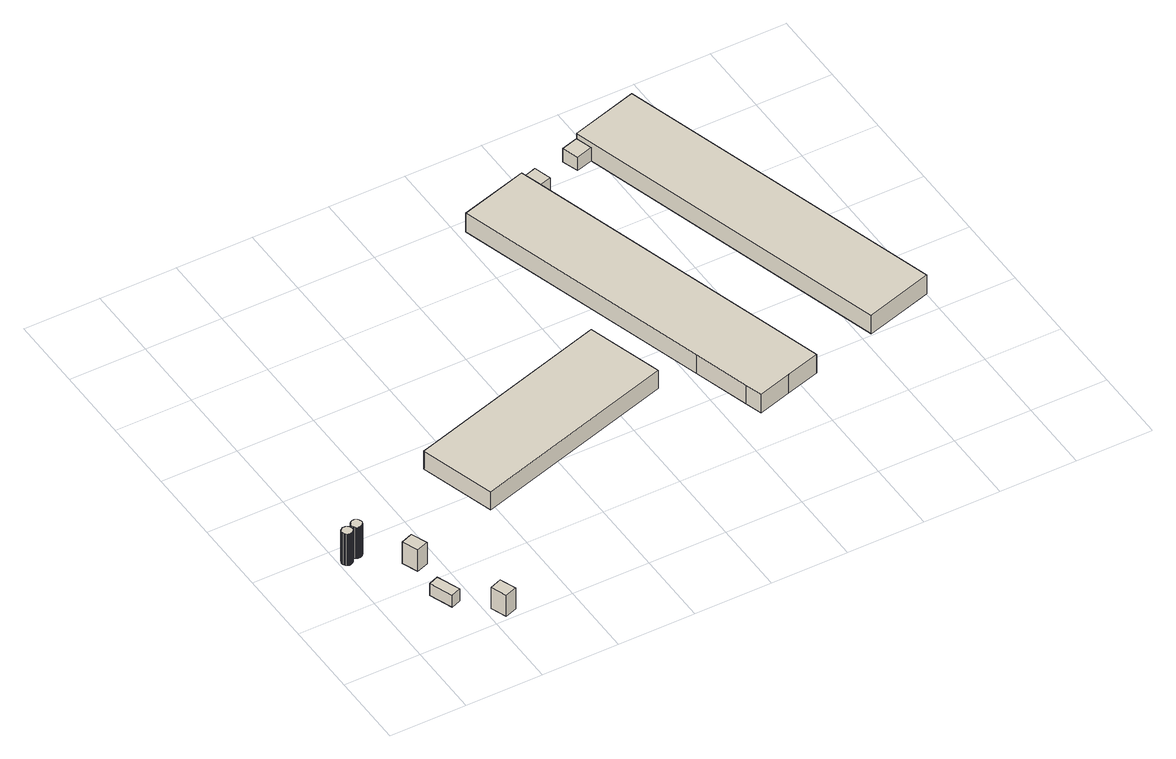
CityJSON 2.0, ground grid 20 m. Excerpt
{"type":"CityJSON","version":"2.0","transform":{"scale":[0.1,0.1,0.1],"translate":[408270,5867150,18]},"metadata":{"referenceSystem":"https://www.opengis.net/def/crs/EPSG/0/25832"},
"CityObjects":{
"building1":{"type":"Building","attributes":{"name":"Silos","Gemeindeschluessel":"03454033","AbsoluteHoehe":"18.555","MittlereTraufHoehe":"28.007","Firsthoehe":"28.007","function":"51003_1201","roofType":"1000","measuredHeight":9.45},"address":[{"country":"Germany","locality":"Lorup"}],"geometry":[{"type":"MultiSurface","lod":"1","boundaries":[[[0,1,2,3,4,5,6,7,8,9,10,11,12,13,14,15,16,17,18,19,20,21,22,23,24,25,26,27,28,29,30,31,32,33,34,35,36,37,38,39,40,41]],[[42,43,44,45,46,47,48,49,50,51,52,53,54,55,56,57,58,59,60,61,62,63,64,65,66,67,68,69,70,71,72,73,74,75,76,77,78,79,80,81,82,83]],[[42,83,41,40]],[[43,42,40,39]],[[44,43,39,38]],[[45,44,38,37]],[[46,45,37,36]],[[47,46,36,35]],[[48,47,35,34]],[[49,48,34,33]],[[50,49,33,32]],[[51,50,32,31]],[[52,51,31,30]],[[53,52,30,29]],[[54,53,29,28]],[[55,54,28,27]],[[56,55,27,26]],[[57,56,26,25]],[[58,57,25,24]],[[59,58,24,23]],[[60,59,23,22]],[[61,60,22,21]],[[62,61,21,20]],[[63,62,20,19]],[[64,63,19,18]],[[65,64,18,17]],[[66,65,17,16]],[[67,66,16,15]],[[68,67,15,14]],[[69,68,14,13]],[[70,69,13,12]],[[71,70,12,11]],[[72,71,11,10]],[[73,72,10,9]],[[74,73,9,8]],[[75,74,8,7]],[[76,75,7,6]],[[77,76,6,5]],[[78,77,5,4]],[[79,78,4,3]],[[80,79,3,2]],[[81,80,2,1]],[[82,81,1,0]],[[83,82,0,41]]]}]},
"building2":{"type":"Building","attributes":{"Gemeindeschluessel":"03454033","AbsoluteHoehe":"18.59","MittlereTraufHoehe":"27.999","Firsthoehe":"27.999","function":"51003_1201","roofType":"1000","measuredHeight":9.41},"address":[{"country":"Germany","locality":"Lorup"}],"geometry":[{"type":"MultiSurface","lod":"1","boundaries":[[[84,85,86,87,88,89,90,91,92,93,94,95,96,97,98,99,100,101,102,103,104,105,106,107,108,109,110,111,112,113,114,115,116,117,118,119,120,121,122,123,124,125]],[[126,127,128,129,130,131,132,133,134,135,136,137,138,139,140,141,142,143,144,145,146,147,148,149,150,151,152,153,154,155,156,157,158,159,160,161,162,163,164,165,166,167]],[[126,167,125,124]],[[127,126,124,123]],[[128,127,123,122]],[[129,128,122,121]],[[130,129,121,120]],[[131,130,120,119]],[[132,131,119,118]],[[133,132,118,117]],[[134,133,117,116]],[[135,134,116,115]],[[136,135,115,114]],[[137,136,114,113]],[[138,137,113,112]],[[139,138,112,111]],[[140,139,111,110]],[[141,140,110,109]],[[142,141,109,108]],[[143,142,108,107]],[[144,143,107,106]],[[145,144,106,105]],[[146,145,105,104]],[[147,146,104,103]],[[148,147,103,102]],[[149,148,102,101]],[[150,149,101,100]],[[151,150,100,99]],[[152,151,99,98]],[[153,152,98,97]],[[154,153,97,96]],[[155,154,96,95]],[[156,155,95,94]],[[157,156,94,93]],[[158,157,93,92]],[[159,158,92,91]],[[160,159,91,90]],[[161,160,90,89]],[[162,161,89,88]],[[163,162,88,87]],[[164,163,87,86]],[[165,164,86,85]],[[166,165,85,84]],[[167,166,84,125]]]}]},
"building3":{"type":"Building","attributes":{"Gemeindeschluessel":"03454033","AbsoluteHoehe":"18.849","MittlereTraufHoehe":"21.83","Firsthoehe":"22.905","function":"51009_1610","roofType":"3100","measuredHeight":4.06},"address":[{"country":"Germany","locality":"Lorup"}],"geometry":[{"type":"MultiSurface","lod":"1","boundaries":[[[168,169,170,171]],[[172,173,174,175]],[[172,175,171,170]],[[173,172,170,169]],[[174,173,169,168]],[[175,174,168,171]]]}]},
"building4":{"type":"Building","attributes":{"Gemeindeschluessel":"03454033","AbsoluteHoehe":"18.688","MittlereTraufHoehe":"24.605","Firsthoehe":"25.519","function":"51009_1610","roofType":"3100","measuredHeight":6.83},"address":[{"country":"Germany","locality":"Lorup"}],"geometry":[{"type":"MultiSurface","lod":"1","boundaries":[[[176,177,178,179]],[[180,181,182,183]],[[180,183,179,178]],[[181,180,178,177]],[[182,181,177,176]],[[183,182,176,179]]]}]},
"building5":{"type":"Building","attributes":{"Gemeindeschluessel":"03454033","AbsoluteHoehe":"18.969","MittlereTraufHoehe":"24.829","Firsthoehe":"25.73","function":"51009_1610","roofType":"3100","measuredHeight":6.76},"address":[{"country":"Germany","locality":"Lorup"}],"geometry":[{"type":"MultiSurface","lod":"1","boundaries":[[[184,185,186,187]],[[188,189,190,191]],[[188,191,187,186]],[[189,188,186,185]],[[190,189,185,184]],[[191,190,184,187]]]}]},
"building6":{"type":"Building","attributes":{"Gemeindeschluessel":"03454033","AbsoluteHoehe":"18.679","MittlereTraufHoehe":"24.223","Firsthoehe":"26.379","function":"31001_2000","roofType":"2100","measuredHeight":7.7},"address":[{"country":"Germany","locality":"Lorup"}],"geometry":[{"type":"MultiSurface","lod":"1","boundaries":[[[192,193,194,195,196,197]],[[198,199,200,201,202,203]],[[198,203,197,196]],[[199,198,196,195]],[[200,199,195,194]],[[201,200,194,193]],[[202,201,193,192]],[[203,202,192,197]]]}]},
"building7":{"type":"Building","attributes":{"Gemeindeschluessel":"03454033","AbsoluteHoehe":"18.787","MittlereTraufHoehe":"23.479","Firsthoehe":"25.949","function":"31001_2000","roofType":"3100","measuredHeight":7.16},"address":[{"country":"Germany","locality":"Lorup"}],"children":["building7-1"],"geometry":[{"type":"MultiSurface","lod":"1","boundaries":[[[204,205,206,207,208,209,210,211,212]],[[213,214,215,216,217,218,219,220,221]],[[213,221,212,211]],[[214,213,211,210]],[[209,222,223,210]],[[216,215,209,208]],[[217,216,208,207]],[[218,217,207,206]],[[219,218,206,205]],[[220,219,205,204]],[[221,220,204,212]],[[222,215,214,223]]]}]},
"building7-1":{"type":"BuildingPart","attributes":{"AbsoluteHoehe":"18.787","MittlereTraufHoehe":"22.774","Firsthoehe":"22.774","roofType":"1000","measuredHeight":3.99},"parents":["building7"],"geometry":[{"type":"MultiSurface","lod":"1","boundaries":[[[222,224,225,223]],[[226,227,215,214]],[[226,214,223,225]],[[227,226,225,224]],[[215,227,224,222]],[[214,215,222,223]]]}]},
"building8":{"type":"Building","attributes":{"Gemeindeschluessel":"03454033","AbsoluteHoehe":"18.79","MittlereTraufHoehe":"22.786","Firsthoehe":"25.993","function":"31001_2000","roofType":"3100","measuredHeight":7.2},"address":[{"country":"Germany","locality":"Lorup"}],"children":["building8-1"],"geometry":[{"type":"MultiSurface","lod":"1","boundaries":[[[228,229,230,231]],[[232,233,234,235]],[[232,235,231,230]],[[233,232,230,229]],[[228,236,237,238,233,229]],[[235,234,228,231]],[[236,234,238,237]]]}]},
"building8-1":{"type":"BuildingPart","attributes":{"AbsoluteHoehe":"18.79","MittlereTraufHoehe":"22.786","Firsthoehe":"22.786","roofType":"1000","measuredHeight":4},"parents":["building8"],"geometry":[{"type":"MultiSurface","lod":"1","boundaries":[[[236,239,240,237]],[[241,242,234,238]],[[241,238,237,240]],[[242,241,240,239]],[[234,242,239,236]],[[238,234,236,237]]]}]}
},
"vertices":[
[9,346,100],[10,345,100],[11,343,100],[13,341,100],[15,340,100],[17,340,100],[19,339,100],[20,339,100],[22,339,100],[24,340,100],[25,340,100],[27,341,100],[29,343,100],[31,345,100],[32,346,100],[33,348,100],[34,350,100],[34,352,100],[34,354,100],[33,356,100],[33,358,100],[32,359,100],[31,361,100],[30,362,100],[29,363,100],[27,365,100],[25,366,100],[23,366,100],[20,366,100],[18,366,100],[16,366,100],[14,365,100],[12,363,100],[10,362,100],[9,361,100],[8,359,100],[8,358,100],[7,356,100],[7,354,100],[7,352,100],[7,350,100],[8,348,100],[7,350,6],[7,352,6],[7,354,6],[7,356,6],[8,358,6],[8,359,6],[9,361,6],[10,362,6],[12,363,6],[14,365,6],[16,366,6],[18,366,6],[20,366,6],[23,366,6],[25,366,6],[27,365,6],[29,363,6],[30,362,6],[31,361,6],[32,359,6],[33,358,6],[33,356,6],[34,354,6],[34,352,6],[34,350,6],[33,348,6],[32,346,6],[31,345,6],[29,343,6],[27,341,6],[25,340,6],[24,340,6],[22,339,6],[20,339,6],[19,339,6],[17,340,6],[15,340,6],[13,341,6],[11,343,6],[10,345,6],[9,346,6],[8,348,6],
[39,355,100],[40,354,100],[42,352,100],[43,351,100],[45,350,100],[47,349,100],[49,349,100],[50,349,100],[52,349,100],[54,349,100],[56,350,100],[57,351,100],[59,352,100],[61,354,100],[62,355,100],[63,357,100],[64,360,100],[64,362,100],[64,364,100],[63,366,100],[63,367,100],[62,369,100],[61,370,100],[60,372,100],[59,373,100],[57,374,100],[55,375,100],[53,376,100],[50,376,100],[48,376,100],[46,375,100],[44,374,100],[42,373,100],[41,372,100],[39,370,100],[39,369,100],[38,367,100],[37,366,100],[37,364,100],[37,362,100],[37,360,100],[38,357,100],[37,360,6],[37,362,6],[37,364,6],[37,366,6],[38,367,6],[39,369,6],[39,370,6],[41,372,6],[42,373,6],[44,374,6],[46,375,6],[48,376,6],[50,376,6],[53,376,6],[55,375,6],[57,374,6],[59,373,6],[60,372,6],[61,370,6],[62,369,6],[63,367,6],[63,366,6],[64,364,6],[64,362,6],[64,360,6],[63,357,6],[62,355,6],[61,354,6],[59,352,6],[57,351,6],[56,350,6],[54,349,6],[52,349,6],[50,349,6],[49,349,6],[47,349,6],[45,350,6],[43,351,6],[42,352,6],[40,354,6],[39,355,6],[38,357,6],
[145,167,44],[120,157,44],[143,97,44],[168,107,44],[143,97,8],[120,157,8],[145,167,8],[168,107,8],
[154,295,71],[123,283,71],[139,242,71],[170,253,71],[139,242,7],[123,283,7],[154,295,7],[170,253,7],
[245,59,73],[214,47,73],[230,6,73],[261,17,73],[230,6,10],[214,47,10],[245,59,10],[261,17,10],
[386,335,62],[919,492,62],[918,496,62],[861,688,62],[355,538,62],[328,530,62],[355,538,7],[861,688,7],[918,496,7],[919,492,7],[386,335,7],[328,530,7],
[1019,490,64],[1062,345,64],[1075,301,64],[1163,327,64],[1251,353,64],[1010,1175,64],[997,1219,64],[909,1193,64],[820,1167,64],[909,1193,8],[997,1219,8],[1010,1175,8],[1251,353,8],[1163,327,8],[1075,301,8],[1062,345,8],[1019,490,8],[820,1167,8],[1010,1175,48],[997,1219,48],
[1053,1187,48],[1040,1232,48],[1040,1232,8],[1053,1187,8],
[1172,1270,64],[1425,403,64],[1601,455,64],[1347,1321,64],[1601,455,8],[1425,403,8],[1172,1270,8],[1347,1321,8],[1172,1270,48],[1185,1227,48],[1185,1227,8],
[1128,1257,48],[1142,1214,48],[1142,1214,8],[1128,1257,8]
]}
